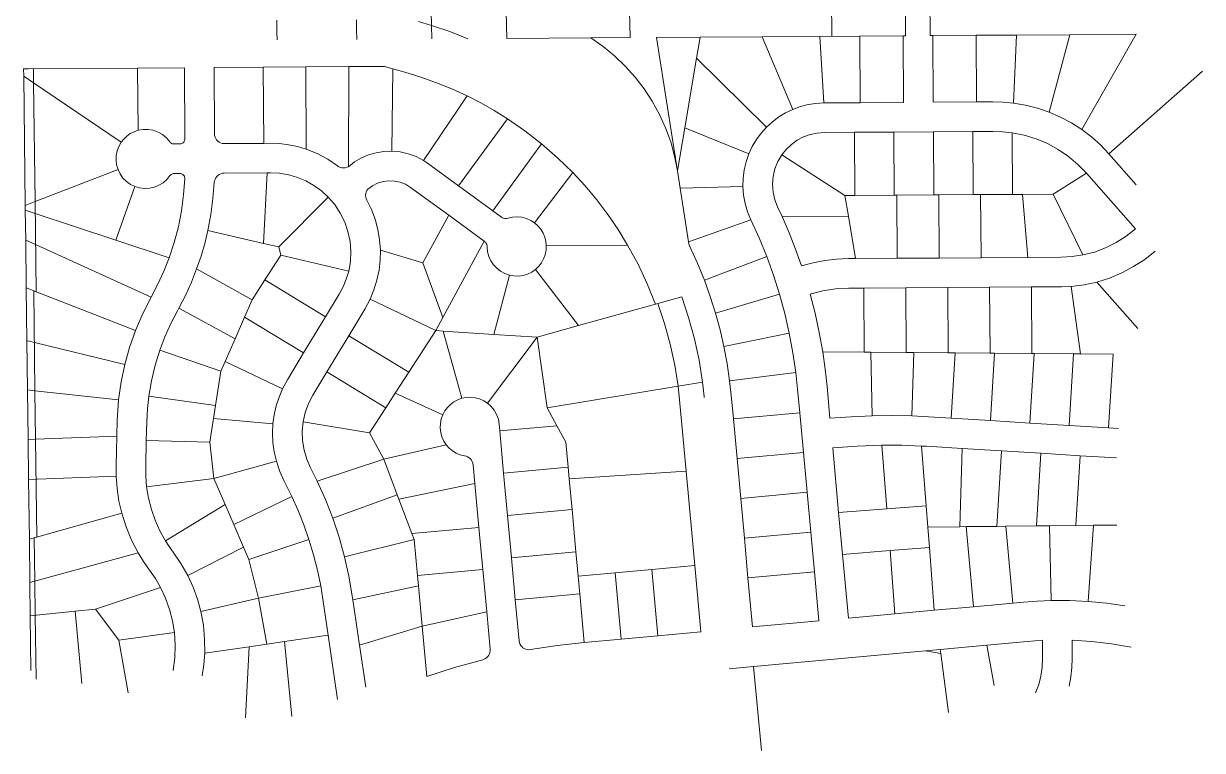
# Model space of a CAD drawing. Header units: feet. Extents: x 865220 to 2841409, y -2240498 to 948907.
# Drawn here: x 2838887 to 2841278, y 938026 to 939499 of the extents above; entities that cross this region are included whole.
import ezdxf

# ---------------------------------------------------------------- set-up
doc = ezdxf.new("R2010")
doc.units = ezdxf.units.FT
doc.header["$LTSCALE"] = 0.015
doc.header["$MEASUREMENT"] = 0
doc.layers.add('Dakota County Parcels', color=7, linetype='Continuous')

msp = doc.modelspace()

# ---------------------------------------------------------------- linework, layer by layer
at = {"layer": 'Dakota County Parcels', "lineweight": 5}
for p, q in [((2839867.4, 939469.4), (2839860.1, 939834.4)), ((2840117.4, 939471), (2840109.9, 939836)), ((2839714.7, 939495.9), (2839708, 939833.4)), ((2840525.9, 939548.8), (2840526.3, 939473.7)), ((2840675.7, 939549.7), (2840676.2, 939474.7)), ((2840726.2, 939475.1), (2840725.6, 939565.1)), ((2839400.9, 939506.3), (2839401.4, 939481)), ((2839688.7, 939503.7), (2839714.7, 939495.9)), ((2839401.4, 939481), (2839401.7, 939466.3)), ((2839714.7, 939495.9), (2839715.3, 939468.4)), ((2840731.2, 939475.1), (2840819.1, 939475.7)), ((2840819.1, 939475.7), (2840856.9, 939475.9)), ((2840820, 939340.7), (2840819.1, 939475.7)), ((2840856.9, 939475.9), (2840901.1, 939476.2)), ((2840894.9, 939338.4), (2840901.1, 939476.2)), ((2840901.1, 939476.2), (2841009.1, 939476.9)), ((2840967.4, 939319.9), (2841009.1, 939476.9)), ((2841009.1, 939476.9), (2841144.1, 939477.8)), ((2841033.4, 939284.7), (2841144.1, 939477.8)), ((2839867.4, 939469.4), (2840037.9, 939470.5)), ((2840037.9, 939470.5), (2840117.4, 939471)), ((2840171.2, 939471.4), (2840259.4, 939472)), ((2840208.3, 939234.9), (2840171.2, 939471.4)), ((2840252.2, 939429.3), (2840259.4, 939472)), ((2840259.4, 939472), (2840385.4, 939472.8)), ((2840385.4, 939472.8), (2840502.2, 939473.6)), ((2840385.4, 939472.8), (2840447.5, 939325.6)), ((2840502.2, 939473.6), (2840583.2, 939474.1)), ((2840510.7, 939338.6), (2840502.2, 939473.6)), ((2840583.2, 939474.1), (2840671.2, 939474.7)), ((2840584.1, 939339.1), (2840583.2, 939474.1)), ((2840672.1, 939339.7), (2840671.2, 939474.7)), ((2840671.2, 939474.7), (2840676.2, 939474.7)), ((2840726.2, 939475.1), (2840731.2, 939475.1)), ((2840732.1, 939340.1), (2840731.2, 939475.1)), ((2840228.4, 939288.3), (2840252.2, 939429.3)), ((2840252.2, 939429.3), (2840394, 939289.4)), ((2838887.5, 939407.9), (2838897.5, 939408)), ((2838887.7, 939392.9), (2838887.5, 939407.9)), ((2838897.5, 939408), (2839118.7, 939409.4)), ((2838907.8, 939379.2), (2838907.5, 939408)), ((2839118.7, 939409.4), (2839213.7, 939410.1)), ((2839119.6, 939283.1), (2839118.7, 939409.4)), ((2839214.7, 939265.6), (2839213.7, 939410.1)), ((2839273.7, 939410.4), (2839373.7, 939411.1)), ((2839274.6, 939276), (2839273.7, 939410.4)), ((2839373.7, 939411.1), (2839459.7, 939411.7)), ((2839373.7, 939411.1), (2839374.7, 939256.7)), ((2839459.7, 939411.7), (2839547.4, 939412.3)), ((2839460.8, 939244.9), (2839459.7, 939411.7)), ((2839546.2, 939209.4), (2839547.4, 939412.3)), ((2839547.4, 939412.3), (2839619.2, 939412.7)), ((2839619.2, 939412.7), (2839636.2, 939407.9)), ((2839634, 939240.9), (2839636.2, 939407.9)), ((2839636.2, 939407.9), (2839661, 939400.9)), ((2838890.9, 939130.9), (2838887.7, 939392.9)), ((2838887.7, 939392.9), (2838907.8, 939379.2)), ((2841088.3, 939235.6), (2841278.2, 939402.9)), ((2838910.8, 939138.7), (2838907.8, 939379.2)), ((2838907.8, 939379.2), (2839085.3, 939258.8)), ((2839698.5, 939222), (2839786.8, 939352.9)), ((2840510.7, 939338.6), (2840584.1, 939339.1)), ((2840584.1, 939339.1), (2840672.1, 939339.7)), ((2840732.1, 939340.1), (2840820, 939340.7)), ((2840820, 939340.7), (2840853, 939340.9)), ((2839769.5, 939170.8), (2839868.6, 939306.7)), ((2840213.6, 939201.1), (2840228.4, 939288.3)), ((2840228.4, 939288.3), (2840358.5, 939235.5)), ((2840511.1, 939278.7), (2840572.5, 939279.1)), ((2840572.5, 939279.1), (2840652.5, 939279.6)), ((2840573.3, 939151.1), (2840572.5, 939279.1)), ((2840652.5, 939279.6), (2840732.5, 939280.1)), ((2840653.3, 939151.6), (2840652.5, 939279.6)), ((2840732.5, 939280.1), (2840812.4, 939280.7)), ((2840733.3, 939152.1), (2840732.5, 939280.1)), ((2840812.4, 939280.7), (2840853.4, 939280.9)), ((2840813.3, 939152.7), (2840812.4, 939280.7)), ((2840893.3, 939153.2), (2840892.3, 939278.2)), ((2839192.2, 939255.5), (2839204.7, 939255.6)), ((2839374.7, 939256.7), (2839293.3, 939256.2)), ((2839387.7, 939256.8), (2839374.7, 939256.7)), ((2839839, 939120.1), (2839937.9, 939255.8)), ((2839698.5, 939222), (2839706.8, 939216.4)), ((2839706.8, 939216.4), (2839769.5, 939170.8)), ((2840209.4, 939228.2), (2840208.3, 939234.9)), ((2840210.5, 939221.4), (2840209.4, 939228.2)), ((2840211.5, 939214.7), (2840210.5, 939221.4)), ((2840212.6, 939207.9), (2840211.5, 939214.7)), ((2840425.1, 939233.3), (2840553.3, 939150.9)), ((2841088.3, 939235.6), (2841143.6, 939172.9)), ((2838910.8, 939138.7), (2839079, 939203.5)), ((2839192.6, 939195.5), (2839204.5, 939195.6)), ((2839381.4, 939196.8), (2839294.1, 939196.2)), ((2839381.4, 939196.8), (2839373.8, 939053.8)), ((2839388.1, 939196.8), (2839381.4, 939196.8)), ((2839923.8, 939095.4), (2840001.1, 939197.6)), ((2840213.6, 939201.1), (2840212.6, 939207.9)), ((2840213.6, 939201.1), (2840219.2, 939165.8)), ((2840975.4, 939153.8), (2841043.3, 939195.9)), ((2841043.3, 939195.9), (2841142.5, 939083.4)), ((2839074.4, 939060.5), (2839113.3, 939169.2)), ((2839672.2, 939167.5), (2839749.7, 939111)), ((2839769.5, 939170.8), (2839839, 939120.1)), ((2840219.2, 939165.8), (2840346.4, 939169)), ((2840219.2, 939165.8), (2840236.2, 939057.2)), ((2839405, 939046.9), (2839505.2, 939147.9)), ((2840553.3, 939150.9), (2840573.3, 939151.1)), ((2840560.2, 939109), (2840553.3, 939150.9)), ((2840573.3, 939151.1), (2840653.3, 939151.6)), ((2840653.3, 939151.6), (2840658.4, 939151.6)), ((2840658.4, 939151.6), (2840733.3, 939152.1)), ((2840659.2, 939023.7), (2840658.4, 939151.6)), ((2840733.3, 939152.1), (2840743.4, 939152.2)), ((2840743.4, 939152.2), (2840813.3, 939152.7)), ((2840744.2, 939024.2), (2840743.4, 939152.2)), ((2840813.3, 939152.7), (2840828.4, 939152.8)), ((2840828.4, 939152.8), (2840893.3, 939153.2)), ((2840829.2, 939024.8), (2840828.4, 939152.8)), ((2840893.3, 939153.2), (2840913.4, 939153.3)), ((2840913.4, 939153.3), (2840975.4, 939153.8)), ((2840924.2, 939025.4), (2840913.4, 939153.3)), ((2840975.4, 939153.8), (2841035.6, 939030.4)), ((2838891, 939120.9), (2838890.9, 939130.9)), ((2838891.8, 939060.4), (2838891, 939120.9)), ((2838891, 939120.9), (2838911.1, 939114.3)), ((2838913, 938955.7), (2838910.8, 939138.7)), ((2839839, 939120.1), (2839856.8, 939107.2)), ((2840425.8, 939108.1), (2840416.7, 939127.7)), ((2838911.1, 939114.3), (2839074.4, 939060.5)), ((2839749.7, 939111), (2839697.5, 939014.2)), ((2839749.7, 939111), (2839821.5, 939058.7)), ((2840236.2, 939057.2), (2840362.6, 939101.8)), ((2840425.8, 939108.1), (2840560.2, 939109)), ((2840574.3, 939023.1), (2840560.2, 939109)), ((2839261.2, 939080.2), (2839373.8, 939053.8)), ((2838892.9, 938963.5), (2838891.8, 939060.4)), ((2838911.9, 939051.3), (2838891.8, 939060.4)), ((2839146.5, 938945.1), (2838911.9, 939051.3)), ((2839074.4, 939060.5), (2839182.8, 939024.7)), ((2839373.8, 939053.8), (2839405, 939046.9)), ((2839405, 939046.9), (2839409.5, 939030.1)), ((2839737.6, 938903.4), (2839821.5, 939058.7)), ((2839947.6, 939049), (2840112.5, 939050.6)), ((2840236.2, 939057.2), (2840237.3, 939050.3)), ((2839377, 938979.8), (2839409.5, 939030.1)), ((2839409.5, 939030.1), (2839546.8, 938997.3)), ((2839611.1, 939040.2), (2839697.5, 939014.2)), ((2840268.4, 938979), (2840394.6, 939027.4)), ((2840560.3, 939023), (2840574.3, 939023.1)), ((2840574.3, 939023.1), (2840659.2, 939023.7)), ((2840659.2, 939023.7), (2840744.2, 939024.2)), ((2840744.2, 939024.2), (2840829.2, 939024.8)), ((2840829.2, 939024.8), (2840924.2, 939025.4)), ((2840924.2, 939025.4), (2840991.7, 939025.9)), ((2839238.5, 939002.4), (2839350.9, 938939.5)), ((2839697.5, 939014.2), (2839737.6, 938903.4)), ((2839925.6, 939001.1), (2840013.2, 938887.5)), ((2839350.9, 938939.5), (2839377, 938979.8)), ((2839377, 938979.8), (2839500.1, 938905.2)), ((2839841.5, 938869.5), (2839872.6, 938989.5)), ((2841064.3, 938975.5), (2841147.4, 938881.2)), ((2838892.9, 938963.5), (2838898, 938961.6)), ((2838894.3, 938856.6), (2838892.9, 938963.5)), ((2838898, 938961.6), (2838908, 938957.7)), ((2838910.5, 938755.1), (2838908, 938957.7)), ((2838913, 938955.7), (2838908, 938957.7)), ((2838908, 938957.7), (2839114.5, 938877.2)), ((2839500.1, 938905.2), (2839527.7, 938950.9)), ((2840290.8, 938912.6), (2840420.5, 938950.7)), ((2840560.7, 938963), (2840591.7, 938963.2)), ((2840591.7, 938963.2), (2840676.6, 938963.8)), ((2840592.5, 938833.2), (2840591.7, 938963.2)), ((2840676.6, 938963.8), (2840761.6, 938964.3)), ((2840677.5, 938832.6), (2840676.6, 938963.8)), ((2840761.6, 938964.3), (2840846.6, 938964.9)), ((2840762.5, 938831.9), (2840761.6, 938964.3)), ((2840846.6, 938964.9), (2840931.6, 938965.5)), ((2840847.5, 938831.2), (2840846.6, 938964.9)), ((2840931.6, 938965.5), (2840992.1, 938965.9)), ((2840932.5, 938830.5), (2840931.6, 938965.5)), ((2840992.1, 938965.9), (2841012.3, 938966.7)), ((2841012.3, 938966.7), (2841030.8, 938829.7)), ((2839335.6, 938904.3), (2839350.9, 938939.5)), ((2839590.2, 938940.7), (2839579.6, 938920.7)), ((2839590.2, 938940.7), (2839723.4, 938877)), ((2840013.2, 938887.5), (2840168.9, 938930.9)), ((2840168.9, 938930.9), (2840173.8, 938932.1)), ((2839202.5, 938922.5), (2839199.6, 938917.2)), ((2839202.5, 938922.5), (2839316.4, 938860.3)), ((2839316.4, 938860.3), (2839335.6, 938904.3)), ((2839335.6, 938904.3), (2839455.5, 938831.7)), ((2839455.5, 938831.7), (2839500.1, 938905.2)), ((2839546.9, 938866.8), (2839579.6, 938920.7)), ((2839723.4, 938877), (2839737.6, 938903.4)), ((2839928.9, 938863.9), (2840013.2, 938887.5)), ((2838894.3, 938856.6), (2838899.3, 938855.4)), ((2838895.5, 938756.8), (2838894.3, 938856.6)), ((2838899.3, 938855.4), (2838909.3, 938852.9)), ((2839296.6, 938814.6), (2839316.4, 938860.3)), ((2839502.4, 938793.3), (2839546.9, 938866.8)), ((2839546.9, 938866.8), (2839668.9, 938792.9)), ((2839668.9, 938792.9), (2839723.4, 938877)), ((2839723.4, 938877), (2839738.4, 938876.1)), ((2839738.4, 938876.1), (2839841.5, 938869.5)), ((2839738.4, 938876.1), (2839776.2, 938739.8)), ((2839828.3, 938729.9), (2839928.9, 938863.9)), ((2839841.5, 938869.5), (2839928.9, 938863.9)), ((2839928.9, 938863.9), (2839949.4, 938720.4)), ((2840307.9, 938844.6), (2840440.2, 938872.1)), ((2838909.3, 938852.9), (2839092.8, 938808.3)), ((2839163.7, 938837.2), (2839287.8, 938794.5)), ((2839422.8, 938777.6), (2839455.5, 938831.7)), ((2840508.2, 938833.9), (2840592.5, 938833.2)), ((2840592.5, 938833.2), (2840605.4, 938833.1)), ((2840605.4, 938833.1), (2840677.5, 938832.6)), ((2840608.7, 938704.4), (2840605.4, 938833.1)), ((2840677.5, 938832.6), (2840693.2, 938832.4)), ((2840688.7, 938704), (2840693.2, 938832.4)), ((2840693.2, 938832.4), (2840762.5, 938831.9)), ((2840762.5, 938831.9), (2840776.6, 938831.8)), ((2840768.5, 938699.5), (2840776.6, 938831.8)), ((2840776.6, 938831.8), (2840847.5, 938831.2)), ((2840847.5, 938831.2), (2840856.7, 938831.1)), ((2840848.4, 938694.6), (2840856.7, 938831.1)), ((2840856.7, 938831.1), (2840932.5, 938830.5)), ((2840928.2, 938689.7), (2840936.8, 938830.5)), ((2840932.5, 938830.5), (2840936.8, 938830.5)), ((2840936.8, 938830.5), (2841016.9, 938829.8)), ((2839287.8, 938794.5), (2839296.6, 938814.6)), ((2839296.6, 938814.6), (2839412.8, 938759.2)), ((2841008, 938684.9), (2841016.9, 938829.8)), ((2841016.9, 938829.8), (2841030.8, 938829.7)), ((2841030.8, 938829.7), (2841097, 938829.2)), ((2841087.9, 938680), (2841097, 938829.2)), ((2839276.8, 938724.9), (2839287.8, 938794.5)), ((2839474.1, 938746.5), (2839502.4, 938793.3)), ((2839502.4, 938793.3), (2839622.1, 938720.8)), ((2839641.2, 938750.2), (2839668.9, 938792.9)), ((2840319.4, 938775.4), (2840453.5, 938792.3)), ((2840457.2, 938758.6), (2840453.5, 938792.3)), ((2839422.8, 938777.6), (2839412.8, 938759.2)), ((2839949.4, 938720.4), (2840214.9, 938764.6)), ((2840218, 938736.6), (2840214.9, 938764.6)), ((2840322.6, 938746.2), (2840319.4, 938775.4)), ((2840457.2, 938758.6), (2840461.6, 938710.7)), ((2840517, 938764), (2840522.9, 938699.3)), ((2838896.7, 938656.2), (2838895.5, 938756.8)), ((2838895.5, 938756.8), (2838910.5, 938755.1)), ((2838911.7, 938656.8), (2838910.5, 938755.1)), ((2838910.5, 938755.1), (2839080.3, 938737)), ((2839141.6, 938744), (2839276.8, 938724.9)), ((2839622.1, 938720.8), (2839641.2, 938750.2)), ((2839641.2, 938750.2), (2839737.6, 938706.6)), ((2840231.3, 938592.2), (2840218, 938736.6)), ((2840322.6, 938746.2), (2840327, 938698.3)), ((2839272.7, 938698.8), (2839276.8, 938724.9)), ((2839589.1, 938669.8), (2839622.1, 938720.8)), ((2839949.4, 938720.4), (2839969.2, 938684.3)), ((2840327, 938698.3), (2840461.6, 938710.7)), ((2840461.6, 938710.7), (2840469, 938630)), ((2839076.7, 938663), (2839077.5, 938695.2)), ((2839136.4, 938654.6), (2839137.5, 938692.9)), ((2839265.2, 938651.2), (2839272.7, 938698.8)), ((2839272.7, 938698.8), (2839393.3, 938687.8)), ((2839454.2, 938692.4), (2839589.1, 938669.8)), ((2839852, 938687.4), (2839853.3, 938673.6)), ((2840327, 938698.3), (2840334.4, 938617.7)), ((2840722.6, 938702.3), (2840688.7, 938704)), ((2840722.6, 938702.3), (2840768.5, 938699.5)), ((2840768.5, 938699.5), (2840848.4, 938694.6)), ((2840848.4, 938694.6), (2840928.2, 938689.7)), ((2840928.2, 938689.7), (2841008, 938684.9)), ((2838911.7, 938656.8), (2839076.7, 938663)), ((2839075.1, 938603.7), (2839076.7, 938663)), ((2839589.1, 938669.8), (2839617.8, 938616.3)), ((2839853.3, 938673.6), (2839969.2, 938684.3)), ((2839853.3, 938673.6), (2839861.1, 938588)), ((2839969.2, 938684.3), (2839987.3, 938651.2)), ((2841008, 938684.9), (2841087.9, 938680)), ((2841087.9, 938680), (2841107.8, 938678.7)), ((2838896.7, 938656.2), (2838911.7, 938656.8)), ((2838897.7, 938575.2), (2838896.7, 938656.2)), ((2838914.1, 938458.5), (2838911.7, 938656.8)), ((2839135.1, 938602.1), (2839136.4, 938654.6)), ((2839136.4, 938654.6), (2839265.2, 938651.2)), ((2839265.2, 938651.2), (2839273.1, 938577.3)), ((2839617.8, 938616.3), (2839744.7, 938645.4)), ((2839987.3, 938651.2), (2839992, 938600)), ((2840528.4, 938639.6), (2840540.4, 938508.1)), ((2840638.2, 938515.7), (2840628.2, 938644.7)), ((2840718.9, 938642.5), (2840708.6, 938643.1)), ((2840718, 938521.9), (2840708.6, 938643.1)), ((2840718.9, 938642.5), (2840790.8, 938638.1)), ((2839483.1, 938572.1), (2839617.8, 938616.3)), ((2839617.8, 938616.3), (2839645.3, 938544.2)), ((2840334.4, 938617.7), (2840469, 938630)), ((2840334.4, 938617.7), (2840341.8, 938537)), ((2840469, 938630), (2840476.4, 938549.4)), ((2840786.1, 938479.4), (2840790.8, 938638.1)), ((2840790.8, 938638.1), (2840870.6, 938633.2)), ((2840861.3, 938480.2), (2840870.6, 938633.2)), ((2840870.6, 938633.2), (2840950.5, 938628.3)), ((2840941.5, 938481.1), (2840950.5, 938628.3)), ((2840950.5, 938628.3), (2841030.3, 938623.4)), ((2841021.7, 938482), (2841030.3, 938623.4)), ((2841030.3, 938623.4), (2841104.1, 938618.9)), ((2839075.1, 938603.7), (2839075.2, 938581.9)), ((2839273.1, 938577.3), (2839400.1, 938612.6)), ((2839469.6, 938599), (2839483.1, 938572.1)), ((2839799.4, 938604.8), (2839802.8, 938567.1)), ((2839861.1, 938588), (2839992, 938600)), ((2839992, 938600), (2839994.2, 938576.5)), ((2839994.2, 938576.5), (2840231.3, 938592.2)), ((2840248.8, 938401), (2840231.3, 938592.2)), ((2838897.7, 938575.2), (2839075.2, 938581.9)), ((2838899.2, 938454.5), (2838897.7, 938575.2)), ((2839137.1, 938560.2), (2839273.1, 938577.3)), ((2839273.1, 938577.3), (2839296.1, 938524.2)), ((2839416.2, 938571.7), (2839431.7, 938540.6)), ((2839648.6, 938535.4), (2839802.8, 938567.1)), ((2839802.8, 938567.1), (2839811, 938478.2)), ((2839861.1, 938588), (2839869, 938502.4)), ((2839994.2, 938576.5), (2839999.8, 938514.4)), ((2839514.6, 938497), (2839645.3, 938544.2)), ((2839645.3, 938544.2), (2839648.6, 938535.4)), ((2840341.8, 938537), (2840476.4, 938549.4)), ((2840476.4, 938549.4), (2840483.8, 938468.7)), ((2839175.1, 938450.9), (2839296.1, 938524.2)), ((2839296.1, 938524.2), (2839313.6, 938483.8)), ((2839313.6, 938483.8), (2839431.7, 938540.6)), ((2839648.6, 938535.4), (2839675.1, 938465.7)), ((2840341.8, 938537), (2840349.2, 938456.4)), ((2840638.2, 938515.7), (2840718, 938521.9)), ((2840721.3, 938478.7), (2840718, 938521.9)), ((2838899.2, 938454.5), (2839086.6, 938506.9)), ((2839869, 938502.4), (2839999.8, 938514.4)), ((2839869, 938502.4), (2839876.9, 938416.7)), ((2839999.8, 938514.4), (2840007.7, 938428.7)), ((2840540.4, 938508.1), (2840638.2, 938515.7)), ((2840540.4, 938508.1), (2840548.2, 938423.5)), ((2839313.6, 938483.8), (2839333.3, 938438.1)), ((2839675.1, 938465.7), (2839811, 938478.2)), ((2839811, 938478.2), (2839818.8, 938392.5)), ((2840721.3, 938478.7), (2840786.1, 938479.4)), ((2840724.5, 938437.2), (2840721.3, 938478.7)), ((2840786.1, 938479.4), (2840799.1, 938479.6)), ((2840799.1, 938479.6), (2840861.3, 938480.2)), ((2840814, 938317.3), (2840799.1, 938479.6)), ((2840861.3, 938480.2), (2840879.4, 938480.4)), ((2840879.4, 938480.4), (2840941.5, 938481.1)), ((2840893.7, 938324.6), (2840879.4, 938480.4)), ((2840941.5, 938481.1), (2840967.9, 938481.4)), ((2840967.9, 938481.4), (2841021.7, 938482)), ((2840971.2, 938329.8), (2840967.9, 938481.4)), ((2841021.7, 938482), (2841057.3, 938482.4)), ((2841046.2, 938327.9), (2841057.3, 938482.4)), ((2841057.3, 938482.4), (2841104.9, 938482.9)), ((2838900.3, 938366.7), (2838899.2, 938454.5)), ((2838914.1, 938458.5), (2838909.2, 938457.2)), ((2838910.2, 938369.4), (2838909.2, 938457.2)), ((2839344.2, 938412.9), (2839466, 938453.7)), ((2839538.6, 938418.3), (2839679.7, 938453.6)), ((2839675.1, 938465.7), (2839679.7, 938453.6)), ((2839679.7, 938453.6), (2839686.4, 938380.4)), ((2840349.2, 938456.4), (2840483.8, 938468.7)), ((2840349.2, 938456.4), (2840356.6, 938375.7)), ((2840483.8, 938468.7), (2840491.2, 938388.1)), ((2838900.3, 938366.7), (2839119.8, 938426.7)), ((2839220.4, 938380.5), (2839333.3, 938438.1)), ((2839333.3, 938438.1), (2839344.2, 938412.9)), ((2839876.9, 938416.7), (2840007.7, 938428.7)), ((2840007.7, 938428.7), (2840012.2, 938379.2)), ((2840548.2, 938423.5), (2840644.8, 938431)), ((2840644.8, 938431), (2840724.5, 938437.2)), ((2840654.7, 938302.7), (2840644.8, 938431)), ((2840734.4, 938310), (2840724.5, 938437.2)), ((2839344.2, 938412.9), (2839363.8, 938334.6)), ((2839876.9, 938416.7), (2839884.7, 938331.1)), ((2840161.5, 938393), (2840248.8, 938401)), ((2840261.2, 938266.6), (2840248.8, 938401)), ((2840548.2, 938423.5), (2840560.1, 938294)), ((2839686.4, 938380.4), (2839818.8, 938392.5)), ((2839686.4, 938380.4), (2839688.3, 938359.5)), ((2839818.8, 938392.5), (2839826.7, 938306.9)), ((2840012.2, 938379.2), (2840086.9, 938386.1)), ((2840012.2, 938379.2), (2840015.5, 938343.1)), ((2840086.9, 938386.1), (2840161.5, 938393)), ((2840099.1, 938251.7), (2840086.9, 938386.1)), ((2840173.8, 938258.5), (2840161.5, 938393)), ((2840356.6, 938375.7), (2840491.2, 938388.1)), ((2840491.2, 938388.1), (2840500.4, 938288.5)), ((2838901.1, 938299.1), (2838900.3, 938366.7)), ((2839033.3, 938312.2), (2839165.4, 938356.1)), ((2839363.8, 938334.6), (2839490, 938359.4)), ((2839490, 938359.4), (2839494.6, 938332.3)), ((2839555.4, 938331.3), (2839688.3, 938359.5)), ((2839688.3, 938359.5), (2839695.8, 938278.2)), ((2840356.6, 938375.7), (2840365.7, 938276.2)), ((2839246.9, 938307.6), (2839363.8, 938334.6)), ((2839363.8, 938334.6), (2839381.1, 938241.6)), ((2839505.2, 938259.8), (2839494.6, 938332.3)), ((2839555.4, 938331.3), (2839554.1, 938339.6)), ((2839568.9, 938239.2), (2839555.4, 938331.3)), ((2839884.7, 938331.1), (2840015.5, 938343.1)), ((2839884.7, 938331.1), (2839892.3, 938248.2)), ((2840015.5, 938343.1), (2840024.5, 938244.8)), ((2838901.1, 938299.1), (2838991.8, 938308)), ((2838991.8, 938308), (2839033.3, 938312.2)), ((2839005.7, 938161.9), (2838991.8, 938308)), ((2839033.3, 938312.2), (2839080.4, 938249.2)), ((2839695.8, 938278.2), (2839826.7, 938306.9)), ((2839826.7, 938306.9), (2839833.7, 938231)), ((2840654.7, 938302.7), (2840734.4, 938310)), ((2840734.4, 938310), (2840814, 938317.3)), ((2840814, 938317.3), (2840893.7, 938324.6)), ((2840893.7, 938324.6), (2840915.4, 938326.6)), ((2838902.5, 938187.9), (2838901.1, 938299.1)), ((2840365.7, 938276.2), (2840500.4, 938288.5)), ((2840560.1, 938294), (2840654.7, 938302.7)), ((2839080.4, 938249.2), (2839193.4, 938265.3)), ((2839416.7, 938246.8), (2839505.2, 938259.8)), ((2839505.2, 938259.8), (2839524.3, 938129.4)), ((2839568.9, 938239.2), (2839695.8, 938278.2)), ((2839695.8, 938278.2), (2839705.2, 938176)), ((2840099.1, 938251.7), (2840173.8, 938258.5)), ((2840173.8, 938258.5), (2840261, 938266.5)), ((2840261, 938266.5), (2840261.2, 938266.6)), ((2839099.3, 938143), (2839080.4, 938249.2)), ((2839254.8, 938223.1), (2839344.9, 938236.3)), ((2839337.4, 938092.3), (2839344.9, 938236.3)), ((2839344.9, 938236.3), (2839381.1, 938241.6)), ((2839381.1, 938241.6), (2839416.7, 938246.8)), ((2839431.8, 938094.5), (2839416.7, 938246.8)), ((2839568.9, 938239.2), (2839581.3, 938154.4)), ((2840024.5, 938244.8), (2840099.1, 938251.7)), ((2840746.4, 938230.8), (2840841.3, 938239.5)), ((2840841.3, 938239.5), (2840922.7, 938247)), ((2840855.8, 938157.8), (2840841.3, 938239.5)), ((2840922.7, 938247), (2840953.9, 938249.2)), ((2840954.2, 938212.2), (2840953.9, 938249.2)), ((2841014.2, 938212.6), (2841013.9, 938249.6)), ((2840368.1, 938196), (2840716.5, 938228)), ((2840716.5, 938228), (2840746.4, 938230.8)), ((2840716.5, 938228), (2840747.6, 938222.2)), ((2840747.6, 938222.2), (2840746.4, 938230.8)), ((2840763.2, 938103), (2840747.6, 938222.2)), ((2840318.3, 938191.5), (2840368.1, 938196)), ((2840368.1, 938196), (2840383.7, 938026))]:
    msp.add_line(p, q, dxfattribs=at)
for points in [[(2839562.5, 939507.3), (2839562.9, 939487.3), (2839563.3, 939467.4)], [(2839714.7, 939495.9), (2839751.9, 939483.2), (2839788.4, 939468.9)], [(2840213.6, 939201.1), (2840207.8, 939230.7), (2840199.8, 939259.7), (2840189.5, 939288), (2840177.1, 939315.5), (2840162.6, 939341.9), (2840146.2, 939367.1), (2840127.8, 939391), (2840107.7, 939413.4), (2840085.9, 939434.2), (2840062.6, 939453.3), (2840037.9, 939470.5)], [(2839786.8, 939352.9), (2839756.2, 939367), (2839724.9, 939379.7), (2839693.2, 939391), (2839661, 939400.9)], [(2839868.6, 939306.7), (2839842, 939323.2), (2839814.7, 939338.6), (2839786.8, 939352.9)], [(2840510.7, 939338.6), (2840494.5, 939337.7), (2840478.5, 939335.2), (2840462.8, 939331.2), (2840447.5, 939325.6)], [(2840894.9, 939338.4), (2840874, 939340.4), (2840853, 939340.9)], [(2840967.4, 939319.9), (2840943.8, 939328), (2840919.6, 939334.2), (2840894.9, 939338.4)], [(2840447.5, 939325.6), (2840432.9, 939318.6), (2840419, 939310.1), (2840406, 939300.4), (2840394, 939289.4)], [(2841033.4, 939284.7), (2841012.4, 939298.2), (2840990.3, 939310), (2840967.4, 939319.9)], [(2839183.9, 939259.7), (2839177.2, 939267.7), (2839169.2, 939274.3), (2839160.2, 939279.5), (2839150.5, 939283.1), (2839140.2, 939284.9), (2839129.8, 939284.9), (2839119.6, 939283.1)], [(2839937.9, 939255.8), (2839904, 939282.2), (2839868.6, 939306.7)], [(2840394, 939289.4), (2840383.2, 939277.3), (2840373.6, 939264.2), (2840365.4, 939250.2), (2840358.5, 939235.5)], [(2841088.3, 939235.6), (2841071.3, 939253.4), (2841053, 939269.8), (2841033.4, 939284.7)], [(2839119.6, 939283.1), (2839111.5, 939280.3), (2839103.8, 939276.4), (2839096.8, 939271.4), (2839090.6, 939265.5), (2839085.3, 939258.8)], [(2839204.7, 939255.6), (2839206.5, 939255.8), (2839208.1, 939256.2), (2839209.7, 939257), (2839211.1, 939258), (2839212.4, 939259.2), (2839213.3, 939260.6), (2839214.1, 939262.2), (2839214.5, 939263.9), (2839214.7, 939265.6)], [(2839274.6, 939276), (2839274.9, 939272.7), (2839275.8, 939269.5), (2839277.1, 939266.5), (2839279, 939263.7), (2839281.3, 939261.3), (2839283.9, 939259.3), (2839286.9, 939257.8), (2839290, 939256.7), (2839293.3, 939256.2)], [(2840511.1, 939278.7), (2840496.7, 939277.6), (2840482.6, 939274.5), (2840469.1, 939269.6), (2840456.3, 939262.9), (2840444.6, 939254.5), (2840434.2, 939244.5), (2840425.1, 939233.3)], [(2840892.3, 939278.2), (2840872.9, 939280.3), (2840853.4, 939280.9)], [(2841043.3, 939195.9), (2841025.8, 939213.9), (2841006.6, 939230), (2840985.9, 939244.1), (2840963.9, 939256.1), (2840940.8, 939265.8), (2840916.9, 939273.2), (2840892.3, 939278.2)], [(2839085.3, 939258.8), (2839080.6, 939250.4), (2839077.2, 939241.4), (2839075.3, 939232), (2839075, 939222.3), (2839076.2, 939212.8), (2839079, 939203.5)], [(2839183.9, 939259.7), (2839185, 939258.5), (2839186.2, 939257.5), (2839187.6, 939256.7), (2839189, 939256), (2839190.6, 939255.6), (2839192.2, 939255.5)], [(2839387.7, 939256.8), (2839406.3, 939256.1), (2839424.8, 939253.9), (2839443, 939250.2), (2839460.8, 939244.9)], [(2839460.8, 939244.9), (2839483, 939236), (2839504.2, 939224.7), (2839524, 939211.2)], [(2839546.2, 939209.4), (2839558.8, 939219), (2839572.6, 939227), (2839587.2, 939233.3), (2839602.4, 939237.7), (2839618.1, 939240.3), (2839634, 939240.9)], [(2839634, 939240.9), (2839650.9, 939239.4), (2839667.5, 939235.7), (2839683.4, 939229.8), (2839698.5, 939222)], [(2840001.1, 939197.6), (2839970.4, 939227.6), (2839937.9, 939255.8)], [(2840358.5, 939235.5), (2840353, 939219.4), (2840349.1, 939202.9), (2840346.9, 939186), (2840346.4, 939169)], [(2840425.1, 939233.3), (2840417.1, 939219.6), (2840411.2, 939204.9), (2840407.6, 939189.5), (2840406.4, 939173.7), (2840407.5, 939157.9), (2840411, 939142.4), (2840416.7, 939127.7)], [(2839079, 939203.5), (2839083.3, 939194.6), (2839089.1, 939186.4), (2839096.2, 939179.3), (2839104.3, 939173.5), (2839113.3, 939169.2)], [(2839113.3, 939169.2), (2839122.9, 939166.4), (2839132.9, 939165.2), (2839142.9, 939165.7), (2839152.7, 939167.8), (2839162, 939171.6), (2839170.5, 939176.8), (2839178.1, 939183.4), (2839184.4, 939191.2)], [(2839184.4, 939191.2), (2839185.4, 939192.4), (2839186.6, 939193.4), (2839188, 939194.3), (2839189.4, 939194.9), (2839191, 939195.3), (2839192.6, 939195.5)], [(2839204.5, 939195.6), (2839206.1, 939195.5), (2839207.7, 939195.1), (2839209.2, 939194.5), (2839210.5, 939193.6), (2839211.7, 939192.5), (2839212.8, 939191.3), (2839213.6, 939189.9), (2839214.1, 939188.4), (2839214.5, 939186.8), (2839214.5, 939185.2)], [(2839274.2, 939177.2), (2839274.7, 939180.5), (2839275.7, 939183.7), (2839277.2, 939186.7), (2839279.2, 939189.4), (2839281.7, 939191.7), (2839284.4, 939193.6), (2839287.5, 939195), (2839290.7, 939195.9), (2839294.1, 939196.2)], [(2839388.1, 939196.8), (2839406.7, 939195.9), (2839425.1, 939192.8), (2839443, 939187.6), (2839460.1, 939180.4), (2839476.4, 939171.3), (2839491.5, 939160.4), (2839505.2, 939147.9)], [(2839524, 939211.2), (2839526.8, 939209.3), (2839529.9, 939208), (2839533.1, 939207.2), (2839536.5, 939206.9), (2839539.9, 939207.2), (2839543.1, 939208.1), (2839546.2, 939209.4)], [(2840112.5, 939050.6), (2840093.1, 939082.1), (2840072.2, 939112.6), (2840049.9, 939142.1), (2840026.2, 939170.4), (2840001.1, 939197.6)], [(2839214.5, 939185.2), (2839212.1, 939152.4), (2839207.7, 939119.9), (2839201.4, 939087.7), (2839193.1, 939055.9), (2839182.8, 939024.7)], [(2839274.2, 939177.2), (2839271.6, 939144.7), (2839267.3, 939112.3), (2839261.2, 939080.2)], [(2839585.3, 939164), (2839594.8, 939170.8), (2839605.3, 939176), (2839616.5, 939179.4), (2839628.1, 939180.8), (2839639.8, 939180.3), (2839651.3, 939177.9), (2839662.2, 939173.6), (2839672.2, 939167.5)], [(2840346.4, 939169), (2840347.8, 939151.7), (2840351, 939134.5), (2840355.9, 939117.9), (2840362.6, 939101.8)], [(2839505.2, 939147.9), (2839518.5, 939132.4), (2839529.7, 939115.4), (2839538.7, 939097.2), (2839545.3, 939077.9), (2839549.5, 939058), (2839551.1, 939037.7), (2839550.2, 939017.4), (2839546.8, 938997.3)], [(2839583.8, 939141.6), (2839582.4, 939144.6), (2839581.4, 939147.9), (2839581.1, 939151.3), (2839581.3, 939154.7), (2839582.1, 939158), (2839583.5, 939161.1), (2839585.3, 939164)], [(2839583.8, 939141.6), (2839593.1, 939122.5), (2839600.5, 939102.7), (2839606, 939082.2), (2839609.6, 939061.3), (2839611.1, 939040.2)], [(2838890.9, 939130.9), (2838900.8, 939134.9), (2838910.8, 939138.7)], [(2839856.8, 939107.2), (2839858.8, 939106), (2839860.9, 939105.1), (2839863.2, 939104.5), (2839865.5, 939104.3), (2839867.8, 939104.4), (2839870.1, 939104.9)], [(2839870.1, 939104.9), (2839879.3, 939107), (2839888.7, 939107.6), (2839898.1, 939106.7), (2839907.2, 939104.3), (2839915.9, 939100.5), (2839923.8, 939095.4)], [(2839923.8, 939095.4), (2839930.6, 939089.5), (2839936.4, 939082.6), (2839941, 939074.9), (2839944.5, 939066.6), (2839946.7, 939057.9), (2839947.6, 939049)], [(2840394.6, 939027.4), (2840379.3, 939064.9), (2840362.6, 939101.8)], [(2840465.2, 939008.4), (2840453.2, 939042), (2840440, 939075.3), (2840425.8, 939108.1)], [(2839261.2, 939080.2), (2839254.8, 939053.9), (2839247.3, 939028), (2839238.5, 939002.4)], [(2841035.6, 939030.4), (2841059, 939036.4), (2841081.6, 939044.8), (2841103.2, 939055.5), (2841123.6, 939068.4), (2841142.5, 939083.4)], [(2839821.5, 939058.7), (2839823.2, 939057.2), (2839824.7, 939055.4), (2839825.9, 939053.4), (2839826.9, 939051.3), (2839827.4, 939049.1), (2839827.7, 939046.8)], [(2839872.6, 938989.5), (2839863.4, 938992.7), (2839854.8, 938997.4), (2839847.1, 939003.4), (2839840.5, 939010.5), (2839835.1, 939018.7), (2839831.1, 939027.6), (2839828.6, 939037), (2839827.7, 939046.8)], [(2839947.6, 939049), (2839947.1, 939039.9), (2839945.3, 939031), (2839942.1, 939022.5), (2839937.7, 939014.5), (2839932.1, 939007.4), (2839925.6, 939001.1)], [(2840168.9, 938930.9), (2840152.4, 938971.9), (2840133.6, 939011.8), (2840112.5, 939050.6)], [(2840268.4, 938979), (2840253.6, 939015), (2840237.3, 939050.3)], [(2839182.8, 939024.7), (2839172.2, 938997.6), (2839160, 938971), (2839146.5, 938945.1)], [(2839611.1, 939040.2), (2839610.6, 939019.7), (2839608.3, 938999.3), (2839604.1, 938979.3), (2839598.1, 938959.7), (2839590.2, 938940.7)], [(2840420.5, 938950.7), (2840408.3, 938989.3), (2840394.6, 939027.4)], [(2840560.3, 939023), (2840536.2, 939022), (2840512.2, 939019.2), (2840488.5, 939014.6), (2840465.2, 939008.4)], [(2840991.7, 939025.9), (2841013.8, 939027.1), (2841035.6, 939030.4)], [(2841064.3, 938975.5), (2841090, 938983.6), (2841114.8, 938994), (2841138.6, 939006.7), (2841161.1, 939021.5), (2841182.1, 939038.4)], [(2839238.5, 939002.4), (2839227.8, 938975.2), (2839215.8, 938948.5), (2839202.5, 938922.5)], [(2839546.8, 938997.3), (2839542, 938981.2), (2839535.7, 938965.7), (2839527.7, 938950.9)], [(2839925.6, 939001.1), (2839917.9, 938995.8), (2839909.4, 938991.7), (2839900.5, 938989), (2839891.2, 938987.7), (2839881.8, 938987.9), (2839872.6, 938989.5)], [(2840290.8, 938912.6), (2840280.2, 938946), (2840268.4, 938979)], [(2841012.3, 938966.7), (2841038.5, 938969.9), (2841064.3, 938975.5)], [(2840440.2, 938872.1), (2840431.1, 938911.6), (2840420.5, 938950.7)], [(2840560.7, 938963), (2840534.4, 938961.5), (2840508.3, 938957.5), (2840482.8, 938951)], [(2840508.2, 938833.9), (2840501.2, 938873.2), (2840492.7, 938912.3), (2840482.8, 938951)], [(2839146.5, 938945.1), (2839129.3, 938911.7), (2839114.5, 938877.2)], [(2840173.8, 938932.1), (2840222.1, 938945.6), (2840222.1, 938945.6)], [(2840214.9, 938764.6), (2840208.2, 938807.2), (2840199.1, 938849.5), (2840187.6, 938891.2), (2840173.8, 938932.1)], [(2840222.1, 938945.6), (2840236.2, 938903.3), (2840247.9, 938860.3), (2840257.3, 938816.8), (2840264.3, 938772.8)], [(2839199.6, 938917.2), (2839186.1, 938891.3), (2839174.1, 938864.6), (2839163.7, 938837.2)], [(2840307.9, 938844.6), (2840300, 938878.7), (2840290.8, 938912.6)], [(2839114.5, 938877.2), (2839102.5, 938843.1), (2839092.8, 938808.3)], [(2840453.5, 938792.3), (2840447.7, 938832.3), (2840440.2, 938872.1)], [(2839163.7, 938837.2), (2839154.3, 938806.7), (2839146.9, 938775.5), (2839141.6, 938744)], [(2840319.4, 938775.4), (2840314.3, 938810.1), (2840307.9, 938844.6)], [(2840517, 938764), (2840513.1, 938799), (2840508.2, 938833.9)], [(2839092.8, 938808.3), (2839085.4, 938772.9), (2839080.3, 938737)], [(2839412.8, 938759.2), (2839405.6, 938742.1), (2839399.9, 938724.4), (2839395.8, 938706.2), (2839393.3, 938687.8)], [(2840214.9, 938764.6), (2840264.3, 938772.8), (2840264.3, 938772.8)], [(2840264.3, 938772.8), (2840267.6, 938743.6), (2840267.8, 938741.2)], [(2839080.3, 938737), (2839078.5, 938716.1), (2839077.5, 938695.2)], [(2839141.6, 938744), (2839138.9, 938718.5), (2839137.5, 938692.9)], [(2839474.1, 938746.5), (2839465.2, 938729.4), (2839458.5, 938711.2), (2839454.2, 938692.4)], [(2839776.2, 938739.8), (2839768, 938736.8), (2839760.3, 938732.7), (2839753.2, 938727.5), (2839747, 938721.3), (2839741.8, 938714.3), (2839737.6, 938706.6)], [(2839828.3, 938729.9), (2839820.6, 938734.8), (2839812.2, 938738.5), (2839803.4, 938740.9), (2839794.3, 938741.9), (2839785.2, 938741.5), (2839776.2, 938739.8)], [(2839852, 938687.4), (2839850.3, 938697.3), (2839846.9, 938706.7), (2839842, 938715.5), (2839835.8, 938723.3), (2839828.3, 938729.9)], [(2839393.3, 938687.8), (2839392.4, 938668.9), (2839393.2, 938649.9), (2839395.8, 938631.1), (2839400.1, 938612.6)], [(2839454.2, 938692.4), (2839452.4, 938673.2), (2839453.1, 938654), (2839456.2, 938635), (2839461.8, 938616.6), (2839469.6, 938599)], [(2839737.6, 938706.6), (2839734.5, 938698), (2839732.7, 938688.9), (2839732.3, 938679.7), (2839733.4, 938670.5), (2839735.9, 938661.6), (2839739.7, 938653.2), (2839744.7, 938645.4)], [(2840608.7, 938704.4), (2840565.8, 938702.5), (2840522.9, 938699.3)], [(2840688.7, 938704), (2840648.7, 938704.7), (2840608.7, 938704.4)], [(2839744.7, 938645.4), (2839750.5, 938638.9), (2839757.3, 938633.2), (2839764.8, 938628.6), (2839772.9, 938625.2), (2839781.4, 938623)], [(2840628.2, 938644.7), (2840578.2, 938643.1), (2840528.4, 938639.6)], [(2840708.6, 938643.1), (2840668.4, 938644.5), (2840628.2, 938644.7)], [(2839799.4, 938604.8), (2839798.7, 938608.2), (2839797.5, 938611.5), (2839795.8, 938614.5), (2839793.6, 938617.1), (2839791, 938619.4), (2839788, 938621.1), (2839784.8, 938622.3), (2839781.4, 938623)], [(2839135.1, 938602.1), (2839135.3, 938581.1), (2839137.1, 938560.2)], [(2839400.1, 938612.6), (2839407.1, 938591.7), (2839416.2, 938571.7)], [(2839075.2, 938581.9), (2839077.1, 938556.7), (2839080.9, 938531.6), (2839086.6, 938506.9)], [(2839483.1, 938572.1), (2839499.8, 938535), (2839514.6, 938497)], [(2839137.1, 938560.2), (2839141, 938537.2), (2839146.8, 938514.6), (2839154.4, 938492.6), (2839163.9, 938471.3), (2839175.1, 938450.9)], [(2839431.7, 938540.6), (2839444.3, 938512.1), (2839455.8, 938483.1), (2839466, 938453.7)], [(2839086.6, 938506.9), (2839095.3, 938479.3), (2839106.4, 938452.4), (2839119.8, 938426.7)], [(2839514.6, 938497), (2839527.6, 938458), (2839538.6, 938418.3)], [(2839175.1, 938450.9), (2839182.7, 938439.1), (2839190.9, 938427.7)], [(2839466, 938453.7), (2839475.4, 938422.6), (2839483.4, 938391.1), (2839490, 938359.4)], [(2839119.8, 938426.7), (2839130.8, 938408.7), (2839143, 938391.6)], [(2839190.9, 938427.7), (2839206.6, 938404.8), (2839220.4, 938380.5)], [(2839538.6, 938418.3), (2839547.3, 938379.2), (2839554.1, 938339.6)], [(2839143, 938391.6), (2839154.9, 938374.3), (2839165.4, 938356.1)], [(2839220.4, 938380.5), (2839231.2, 938357), (2839240.1, 938332.6), (2839246.9, 938307.6)], [(2838912.7, 938170.7), (2838911.1, 938300), (2838910.2, 938369.4)], [(2839165.4, 938356.1), (2839175.6, 938334.5), (2839183.6, 938312), (2839189.6, 938288.9), (2839193.4, 938265.3)], [(2840971.2, 938329.8), (2840943.3, 938328.7), (2840915.4, 938326.6)], [(2841046.2, 938327.9), (2841008.7, 938329.7), (2840971.2, 938329.8)], [(2841120.6, 938319.1), (2841083.5, 938324.3), (2841046.2, 938327.9)], [(2839246.9, 938307.6), (2839252.1, 938279.7), (2839254.7, 938251.4), (2839254.8, 938223.1)], [(2839190.7, 938188.3), (2839194.2, 938213.9), (2839195.1, 938239.6), (2839193.4, 938265.3)], [(2839892.3, 938248.2), (2839892.9, 938245), (2839894, 938241.9), (2839895.6, 938239), (2839897.7, 938236.4), (2839900.1, 938234.2), (2839902.9, 938232.4), (2839905.9, 938231.1), (2839909.1, 938230.3), (2839912.4, 938230.1), (2839915.7, 938230.4)], [(2840024.5, 938244.8), (2839969.9, 938238.7), (2839915.7, 938230.4)], [(2841133.7, 938235.3), (2841094.1, 938242.3), (2841054.1, 938247), (2841013.9, 938249.6)], [(2839249.7, 938177.3), (2839253.1, 938200.1), (2839254.8, 938223.1)], [(2839818.6, 938209.8), (2839761.6, 938194.1), (2839705.2, 938176)], [(2839818.6, 938209.8), (2839821.6, 938210.8), (2839824.4, 938212.2), (2839826.9, 938214.1), (2839829.1, 938216.4), (2839830.9, 938218.9), (2839832.3, 938221.8), (2839833.3, 938224.8), (2839833.7, 938227.9), (2839833.7, 938231)], [(2840940, 938142.9), (2840946.3, 938159.6), (2840950.7, 938176.8), (2840953.4, 938194.4), (2840954.2, 938212.2)], [(2841007.7, 938156.5), (2841011.4, 938175), (2841013.6, 938193.8), (2841014.2, 938212.6)]]:
    msp.add_lwpolyline(points, dxfattribs=at)

doc.saveas('drawing.dxf')
